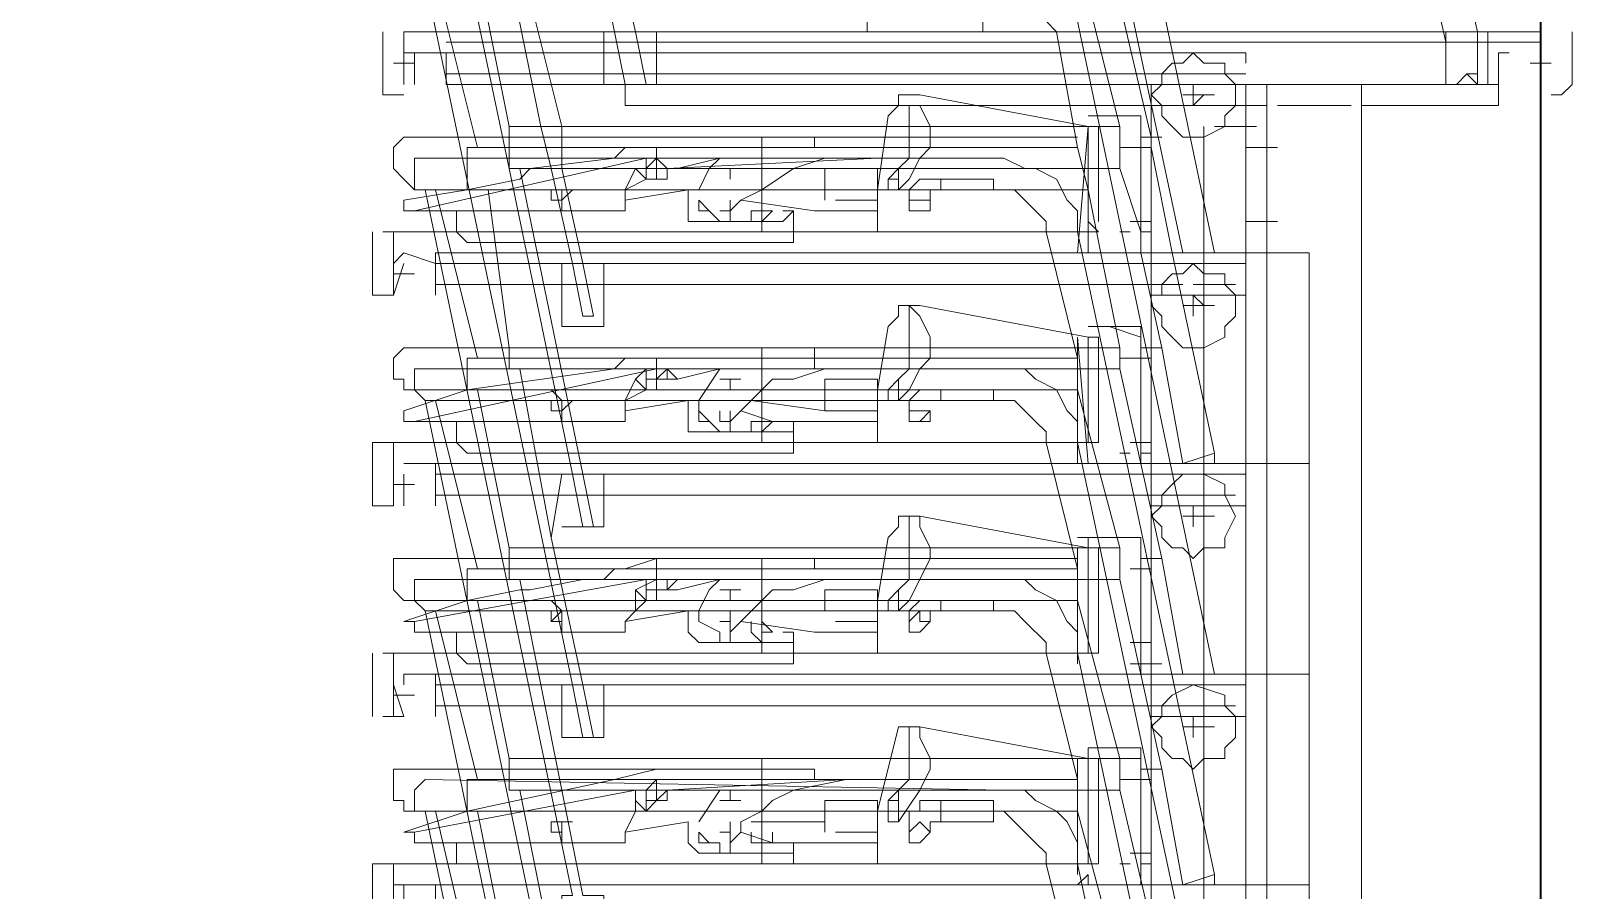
# Model space of a CAD drawing. Header units: millimetres. Extents: x -1.1 to 32, y -0.3 to 34.4.
# Drawn here: x 27.097 to 29.17, y 5.874 to 7.029 of the extents above; entities that cross this region are included whole.
import ezdxf

# ---------------------------------------------------------------- set-up
doc = ezdxf.new("R2010")
doc.units = ezdxf.units.MM
doc.layers.add('PDF_Geometría', color=7, linetype='Continuous')

msp = doc.modelspace()

# ---------------------------------------------------------------- linework, layer by layer
at = {"layer": 'PDF_Geometría', "lineweight": 35}
msp.add_lwpolyline([(18.4115, 13.8648), (29.1278, 13.8648), (29.1278, 11.5574), (29.1278, 11.4441), (29.1278, 10.8212), (29.1278, 10.6372), (29.1278, 9.2357), (29.1278, 9.0942), (29.1278, 7.9192), (29.1278, 7.5794), (29.1278, 2.6247), (20.7756, 2.6247), (13.5842, 2.6247)], dxfattribs=at)
at = {"layer": 'PDF_Geometría', "color": 253, "lineweight": 18, "true_color": 0xacacac}
for points in [[(27.9387, 6.9566), (27.9387, 7.0273), (27.9104, 7.0273), (27.8113, 7.452), (28.9013, 7.452), (29.0004, 7.0132), (29.0004, 6.9566), (29.057, 6.9566), (29.057, 7.0273), (29.0429, 7.0273), (28.8447, 7.9192), (28.8447, 7.9475), (28.8305, 7.9617), (28.8164, 7.99), (28.7881, 8.0041), (28.7739, 8.0183), (28.7173, 8.0183), (27.6839, 8.0183), (27.6697, 8.0041), (27.6697, 7.99), (27.6839, 7.9758), (27.8821, 7.0273), (27.8679, 7.0273), (27.8679, 6.9566)], [(28.5757, 6.8716), (28.5616, 6.8716), (28.5616, 6.8433), (28.5899, 6.7584), (28.5899, 6.8858), (28.604, 6.8858), (28.5474, 7.1264), (28.5049, 7.1264), (28.4908, 7.1689), (27.7405, 7.1689), (27.7405, 7.1264), (27.7546, 7.1264), (27.8113, 6.8999), (27.783, 6.8999), (27.6272, 7.6644)], [(28.6182, 6.8858), (28.604, 6.8858), (28.604, 6.8716), (28.6323, 6.7301), (28.6465, 6.7301), (28.689, 6.7301), (28.6748, 6.7301), (28.6465, 6.7301), (28.4625, 7.5936)], [(28.5049, 7.6078), (28.689, 6.7301)], [(27.6414, 7.0981), (27.698, 6.8716), (27.7405, 6.8716), (27.7405, 6.8999), (27.783, 6.8999), (27.7971, 6.8433), (27.7546, 6.8433), (27.7405, 6.8433), (27.6272, 7.3813)], [(27.7405, 6.8999), (27.698, 7.1123)], [(28.5616, 6.8716), (28.5616, 6.8999), (28.5049, 7.1264), (27.7546, 7.1264)], [(28.5049, 6.8716), (27.7405, 6.8716), (27.7405, 6.8433), (27.8254, 6.4328), (27.8113, 6.4328), (27.7971, 6.3478), (27.8396, 6.1497), (27.8679, 6.1497), (27.8679, 6.0789), (27.8113, 6.0789), (27.8113, 6.1497), (27.8254, 6.1497), (27.6272, 7.0981)], [(28.4625, 7.0415), (28.4766, 7.0273), (28.5049, 6.8716), (28.5191, 6.815), (28.5616, 6.6027), (28.5616, 6.5743), (28.6182, 6.3195), (28.6465, 6.1638), (28.689, 6.1638), (28.5049, 7.0415)], [(27.9104, 7.0273), (27.9245, 6.9566), (27.8962, 6.9566), (27.8821, 7.0273)], [(29.0146, 7.0273), (29.0004, 7.0273), (29.0004, 7.0132), (29.0004, 6.9707)], [(29.0146, 6.9566), (29.0287, 6.9707), (29.0429, 6.9566), (29.0429, 6.9707), (29.0429, 7.0273)], [(29.0287, 6.9707), (29.0429, 6.9707)], [(28.8305, 6.9566), (28.7597, 6.9566)], [(28.5616, 6.8999), (27.8113, 6.8999), (27.8113, 6.8433), (27.7971, 6.8433), (27.8254, 6.7159), (27.8113, 6.7159), (27.8113, 6.631), (27.8679, 6.631), (27.8679, 6.7159), (27.8396, 6.7159), (27.8113, 6.8433), (28.5616, 6.8433)], [(27.7971, 6.3478), (27.7546, 6.5743), (27.7405, 6.5743), (27.7405, 6.6027), (27.7122, 6.815), (27.6839, 6.815), (27.6839, 6.8716), (27.698, 6.8716)], [(27.8113, 6.362), (27.8679, 6.362), (27.8679, 6.4328), (27.8396, 6.4328), (27.7546, 6.8433)], [(27.6272, 6.815), (27.8254, 5.8665), (27.8113, 5.8665), (27.8113, 5.7958), (27.8679, 5.7958), (27.8679, 5.8665), (27.8396, 5.8665), (27.7546, 6.2912), (28.5616, 6.2912)], [(27.6414, 6.815), (27.698, 6.5885), (27.6839, 6.5885), (27.6839, 6.546), (27.698, 6.546), (27.7405, 6.3337), (27.7405, 6.2912), (27.7546, 6.2912)], [(28.5191, 6.815), (27.7122, 6.815)], [(28.5757, 6.7584), (28.5616, 6.7584)], [(28.5899, 6.7584), (28.5899, 6.7301), (28.6182, 6.6027), (28.5899, 6.6027), (28.5899, 6.4611), (28.5899, 6.4469), (28.6465, 6.4469), (28.6748, 6.4469), (28.689, 6.4469), (28.689, 6.4611), (28.6323, 6.7301), (28.5899, 6.7301), (28.5899, 6.7584), (28.604, 6.7584)], [(27.8254, 6.7159), (27.8396, 6.6451), (27.8537, 6.6451), (27.8396, 6.7159)], [(27.7405, 6.6027), (28.5616, 6.6027)], [(28.689, 6.4611), (28.6465, 6.4469), (28.6182, 6.6027)], [(28.689, 5.6117), (28.5049, 6.4753), (28.5049, 6.5036), (28.4908, 6.5177), (28.4766, 6.546), (28.4483, 6.5602), (28.4341, 6.5743), (28.3775, 6.5743), (27.6272, 6.5743), (27.6131, 6.5743), (27.6131, 6.5602), (27.6131, 6.546), (27.6272, 6.5319), (27.8254, 5.5834)], [(27.698, 6.5885), (28.5049, 6.5885)], [(27.7546, 6.5743), (28.5616, 6.5743)], [(28.5757, 6.5885), (28.5616, 6.5885)], [(28.604, 6.5885), (28.604, 6.5885)], [(28.5616, 6.0081), (28.5616, 6.0506), (28.5049, 6.2629), (28.5049, 6.3054), (28.4625, 6.4753), (28.4625, 6.4894), (28.4483, 6.5036), (28.4341, 6.5177), (28.42, 6.5319), (28.4058, 6.5319), (28.3775, 6.5319), (27.6414, 6.5319), (27.6272, 6.5319)], [(27.6414, 6.5319), (27.698, 6.3054)], [(27.698, 6.546), (28.5049, 6.546)], [(28.5757, 6.4611), (28.5616, 6.4611)], [(28.604, 6.4611), (28.5899, 6.4611)], [(27.8396, 6.4328), (27.8537, 6.362), (27.8396, 6.362), (27.8254, 6.4328)], [(27.7405, 6.3337), (28.5616, 6.3337)], [(28.5049, 6.2629), (27.698, 6.2629), (27.6839, 6.2629), (27.6839, 6.3054), (27.698, 6.3054), (28.5049, 6.3054)], [(28.6182, 6.3195), (28.5899, 6.3195), (28.5899, 6.178), (28.6182, 6.178)], [(28.689, 5.3286), (28.5049, 6.1921), (28.5049, 6.2204), (28.4908, 6.2346), (28.4766, 6.2629), (28.4483, 6.2771), (28.4341, 6.2912), (28.4058, 6.2912), (27.6272, 6.2912), (27.6131, 6.2912), (27.6131, 6.2771), (27.6131, 6.2629), (27.6272, 6.2488), (27.8254, 5.3003)], [(27.698, 6.2629), (27.7405, 6.0506), (27.7405, 6.0081), (27.7546, 6.0081)], [(27.6272, 6.2488), (27.6414, 6.2488), (27.698, 6.0223), (27.6839, 6.0223), (27.6839, 5.9798), (27.698, 5.9798), (27.7405, 5.7674), (27.7405, 5.725), (27.7546, 5.725)], [(28.5616, 5.725), (28.5616, 5.7674), (28.5049, 5.9798), (28.5049, 6.0223), (28.4625, 6.1921), (28.4625, 6.2063), (28.4341, 6.2346), (28.42, 6.2488), (28.4058, 6.2488), (28.3775, 6.2488), (27.6414, 6.2488)], [(28.5757, 6.178), (28.5899, 6.178), (28.5899, 6.1638), (28.6465, 6.1638), (28.6748, 6.1638), (28.689, 6.1638)], [(27.8254, 6.1497), (27.8396, 6.0789), (27.8537, 6.0789), (27.8396, 6.1497)], [(27.7405, 6.0506), (28.5616, 6.0506)], [(28.6182, 6.0364), (28.5899, 6.0364), (28.5899, 5.909)], [(28.5049, 5.7391), (28.4625, 5.909), (28.4625, 5.9232), (28.4483, 5.9373), (28.4341, 5.9515), (28.42, 5.9656), (28.4058, 5.9798), (28.3775, 5.9798), (27.6414, 5.9798), (27.6272, 5.9798), (27.6131, 5.9798), (27.6131, 5.9939), (27.6131, 6.0081), (27.6272, 6.0223), (28.4058, 6.0081), (28.4341, 6.0081), (28.4483, 5.9939), (28.4766, 5.9798), (28.4908, 5.9656), (28.5049, 5.9373), (28.5049, 5.909), (28.689, 5.0455)], [(27.698, 6.0223), (28.5049, 6.0223)], [(28.5757, 6.0223), (28.5616, 6.0223)], [(28.604, 6.0223), (28.604, 6.0223)], [(27.8396, 5.5834), (27.7546, 6.0081), (28.5616, 6.0081), (28.6182, 5.7674)], [(27.6272, 5.9798), (27.8254, 5.0313), (27.8113, 5.0313), (27.8113, 4.9464), (27.8679, 4.9464), (27.8679, 5.0313), (27.8396, 5.0313), (27.7546, 5.4418), (28.5616, 5.4418)], [(27.6414, 5.9798), (27.698, 5.7391), (27.6839, 5.7391), (27.6839, 5.6967), (27.698, 5.6967), (27.7405, 5.4843), (27.7405, 5.4418), (27.7546, 5.4418)], [(27.698, 5.9798), (28.5049, 5.9798)], [(28.5757, 5.909), (28.5616, 5.909)], [(28.689, 5.8948), (28.689, 5.8807), (28.6748, 5.8807), (28.6465, 5.8807), (28.5899, 5.8807), (28.5899, 5.909), (28.604, 5.909)]]:
    msp.add_lwpolyline(points, dxfattribs=at)
at = {"layer": 'PDF_Geometría', "lineweight": 18}
for points in [[(28.2926, 7.1972), (28.2643, 7.1972), (28.2643, 7.0415), (28.2218, 7.0415), (28.2218, 7.0557), (28.2218, 7.0273), (28.2218, 7.0415), (28.2076, 7.0415)], [(28.3775, 7.0273), (28.3775, 7.0415), (28.3917, 7.0415)], [(28.7314, 6.999), (27.8537, 6.999), (27.6556, 6.999), (27.7122, 6.999), (27.6556, 6.999)], [(27.8396, 6.999), (27.7263, 6.999), (28.7314, 6.999), (28.7314, 6.9849)], [(27.8679, 6.999), (27.8821, 6.999)], [(27.5848, 6.9849), (27.6131, 6.9849)], [(28.7314, 6.9707), (27.783, 6.9707), (27.6556, 6.9707)], [(29.142, 6.9849), (29.1136, 6.9849)], [(28.6606, 6.9283), (28.6606, 6.9566)], [(28.1793, 6.8008), (28.236, 6.8008), (28.236, 6.815), (28.2501, 6.9141), (28.2643, 6.9283), (28.2643, 6.9424), (28.2784, 6.9424), (28.2926, 6.9424), (28.5191, 6.8999), (28.5191, 6.7725), (28.5191, 6.7584), (28.5191, 6.7725), (28.5332, 6.7584), (28.5191, 6.7584)], [(28.2643, 6.8433), (28.2643, 6.815), (28.2501, 6.815), (28.2501, 6.8292), (28.2643, 6.8433), (28.2784, 6.8575), (28.2784, 6.8858), (28.2784, 6.8999), (28.2784, 6.9283), (28.2926, 6.9283), (28.3067, 6.8999), (28.3067, 6.8716), (28.2926, 6.8575), (28.2784, 6.8292), (28.2643, 6.815)], [(28.689, 6.9424), (28.6465, 6.9424)], [(28.7739, 6.9283), (28.873, 6.9283)], [(28.151, 6.8716), (28.151, 6.8858), (27.5989, 6.8858), (27.5848, 6.8716), (27.5848, 6.8433), (27.5989, 6.8292), (27.6131, 6.815), (27.6839, 6.815), (27.5989, 6.8008), (27.5989, 6.7867), (27.6131, 6.7867), (27.6697, 6.7867), (27.6697, 6.7584), (27.6839, 6.7442), (28.1227, 6.7442), (28.1227, 6.7584), (28.1227, 6.7867), (28.1086, 6.7725), (28.0944, 6.7725), (27.9953, 6.7725), (27.9811, 6.7725), (27.9811, 6.815), (27.8962, 6.8008), (27.8962, 6.7867), (27.8821, 6.7867), (27.8113, 6.7867), (27.8113, 6.8008), (27.8113, 6.815), (27.8113, 6.8008), (27.8254, 6.815)], [(28.5191, 6.8999), (28.5191, 6.8999)], [(28.5332, 6.7725), (28.5332, 6.8999)], [(27.9104, 6.8433), (27.9245, 6.8433), (27.9387, 6.8575), (27.9387, 6.8716), (27.8962, 6.8716), (27.8821, 6.8575), (27.7688, 6.8433), (27.7546, 6.8292), (27.6839, 6.815), (27.698, 6.815)], [(27.9387, 6.8716), (27.9387, 6.8575), (27.9245, 6.8575), (27.9245, 6.8292), (27.9387, 6.8292), (27.9387, 6.8575), (27.9528, 6.8433), (27.9387, 6.8433), (27.9245, 6.8433)], [(28.604, 6.8716), (28.5757, 6.8716)], [(28.7739, 6.8716), (28.7314, 6.8716)], [(27.6131, 6.7867), (27.9245, 6.8575)], [(27.8962, 6.8008), (27.8962, 6.815), (27.9245, 6.8292), (27.9104, 6.8433), (27.8962, 6.815)], [(27.9387, 6.8292), (27.9387, 6.8433), (27.9528, 6.8433), (27.9387, 6.8433), (27.9387, 6.8292), (27.9528, 6.8292), (27.9528, 6.8433), (27.967, 6.8433), (28.0236, 6.8575), (28.0095, 6.8433), (27.9953, 6.815)], [(28.0519, 6.8008), (28.0802, 6.815), (28.1227, 6.8433), (28.1652, 6.8575), (28.236, 6.8575), (27.9528, 6.8433), (27.967, 6.8433), (27.9528, 6.8433)], [(28.0519, 6.8433), (28.0236, 6.8433)], [(28.0378, 6.8433), (28.0378, 6.8292)], [(28.1652, 6.8433), (28.1652, 6.8008)], [(28.1793, 6.8433), (28.236, 6.8433), (28.236, 6.815), (28.236, 6.7584), (28.5191, 6.7584), (28.236, 6.7584)], [(28.3209, 6.8292), (28.3067, 6.8292), (28.2926, 6.8292), (28.2784, 6.815), (28.2784, 6.8008), (28.2784, 6.7867), (28.2926, 6.7867), (28.3067, 6.7867), (28.3067, 6.8008), (28.3067, 6.815), (28.3209, 6.815)], [(27.8113, 6.815), (27.7971, 6.815), (27.8113, 6.815)], [(27.7971, 6.8008), (27.8113, 6.8008), (27.7971, 6.8008), (27.7971, 6.815)], [(28.236, 6.7867), (28.1935, 6.7867), (28.151, 6.7867), (28.0519, 6.8008), (28.0378, 6.7867), (28.0236, 6.7867), (28.0378, 6.7867), (28.0378, 6.7725), (28.0378, 6.7867), (28.0378, 6.7725), (28.0236, 6.7725), (28.0095, 6.7867), (27.9953, 6.8008), (27.9953, 6.7867), (28.0095, 6.7867)], [(28.0378, 6.8008), (28.0378, 6.7867), (28.0378, 6.8008)], [(28.0378, 6.8008), (28.0378, 6.7867), (28.0378, 6.8008)], [(28.0661, 6.815), (28.1652, 6.815)], [(27.6697, 6.7867), (27.8113, 6.7867)], [(28.1227, 6.7867), (28.1086, 6.7867)], [(28.604, 6.7725), (28.5757, 6.7725)], [(28.7739, 6.7725), (28.7314, 6.7725)], [(27.5848, 6.7018), (27.6131, 6.7018)], [(27.6414, 6.7159), (27.8537, 6.7159), (27.8679, 6.7159)], [(28.6323, 6.6876), (27.6414, 6.6876)], [(28.6465, 6.6876), (28.604, 6.6876)], [(28.7173, 6.6876), (28.7031, 6.6876), (28.689, 6.6876), (28.6748, 6.6876), (28.6606, 6.6876), (28.6748, 6.6876), (28.689, 6.6876)], [(28.236, 6.4753), (28.5191, 6.4753), (28.5191, 6.4894), (28.5191, 6.6168), (28.5332, 6.6168), (28.5332, 6.4753), (28.5191, 6.4753), (28.236, 6.4753), (28.236, 6.546), (28.2501, 6.631), (28.2643, 6.6451), (28.2643, 6.6593), (28.2784, 6.6593), (28.2926, 6.6593), (28.5191, 6.6168)], [(28.6606, 6.6734), (28.6606, 6.6593), (28.6465, 6.6593)], [(28.6606, 6.6451), (28.6606, 6.6593), (28.689, 6.6593)], [(28.151, 6.5743), (28.151, 6.5885), (28.151, 6.6027), (27.5989, 6.6027), (27.5848, 6.5885), (27.5848, 6.5602), (27.5989, 6.5602), (27.5989, 6.546), (27.6131, 6.546), (27.6839, 6.546), (27.8821, 6.5743), (27.8962, 6.5885), (27.9387, 6.5885)], [(27.8962, 6.5177), (27.8962, 6.5319), (27.9104, 6.5602), (27.9245, 6.5743), (27.9387, 6.5743), (27.6131, 6.5036)], [(27.8962, 6.5319), (27.9245, 6.546), (27.9387, 6.546), (27.9387, 6.5743)], [(27.9104, 6.5602), (27.9245, 6.546), (27.9245, 6.5743)], [(28.0519, 6.5177), (28.0802, 6.546), (28.0944, 6.5602), (28.1227, 6.5602), (28.1652, 6.5743), (28.236, 6.5743), (27.9528, 6.5743), (27.9528, 6.5602), (27.9387, 6.5602), (27.9528, 6.5602), (27.9387, 6.5602), (27.9245, 6.5602)], [(27.9387, 6.5885), (27.9387, 6.5743), (27.9387, 6.5885)], [(28.0095, 6.5036), (27.9953, 6.5036), (27.9953, 6.5177), (27.9953, 6.5319), (28.0236, 6.5743), (27.967, 6.5602), (27.9528, 6.5602)], [(27.967, 6.5602), (27.9528, 6.5743)], [(28.604, 6.5885), (28.5757, 6.5885)], [(28.0519, 6.5602), (28.0236, 6.5602)], [(28.0378, 6.5602), (28.0378, 6.546)], [(28.2643, 6.5602), (28.2643, 6.5319)], [(27.7971, 6.5177), (27.8113, 6.5177), (27.8113, 6.5036), (27.6697, 6.5036), (27.6131, 6.5036), (27.5989, 6.5036), (27.5989, 6.5177), (27.6839, 6.546), (27.698, 6.546)], [(28.236, 6.5036), (28.1935, 6.5036), (28.0944, 6.5036), (28.0519, 6.5177), (28.0378, 6.5036), (28.0378, 6.4894), (28.0236, 6.4894), (27.9953, 6.5177), (27.9953, 6.5319), (27.9811, 6.5319), (27.9811, 6.4894), (27.9953, 6.4894), (28.0944, 6.4894), (28.1086, 6.4894), (28.1227, 6.4894), (28.1227, 6.5036), (28.1227, 6.4753), (28.1227, 6.4611), (27.6839, 6.4611), (27.6697, 6.4753), (27.6697, 6.5036)], [(27.8254, 6.5319), (27.8113, 6.5177), (27.8113, 6.5319), (27.7971, 6.546)], [(27.8113, 6.5036), (27.8821, 6.5036), (27.8962, 6.5036), (27.8962, 6.5177), (27.9811, 6.5319)], [(28.0661, 6.5319), (28.1652, 6.5177)], [(28.3067, 6.5319), (28.3209, 6.5319), (28.3209, 6.546), (28.3067, 6.546), (28.2926, 6.546), (28.2784, 6.5319), (28.2784, 6.5177), (28.2784, 6.5036), (28.2926, 6.5036), (28.3067, 6.5177), (28.2926, 6.5177)], [(28.3209, 6.5319), (28.3775, 6.5319), (28.3917, 6.5319), (28.3917, 6.546), (28.3775, 6.546), (28.3209, 6.546)], [(28.0378, 6.5177), (28.0378, 6.5036), (28.0236, 6.5036), (28.0236, 6.5177), (28.0236, 6.5036), (28.0378, 6.5036), (28.0378, 6.5177), (28.0378, 6.5036), (28.0378, 6.4894)], [(28.1227, 6.5036), (28.1086, 6.5036)], [(28.5191, 6.4753), (28.5191, 6.4894)], [(28.604, 6.4753), (28.5757, 6.4753)], [(28.7314, 6.4469), (27.7122, 6.4469), (27.6414, 6.4469)], [(27.8679, 6.4328), (27.8537, 6.4328), (27.6414, 6.4328), (27.7405, 6.4328), (28.7314, 6.4328)], [(27.5848, 6.4186), (27.6131, 6.4186)], [(28.6323, 6.4045), (27.6839, 6.4045), (27.6414, 6.4045)], [(28.7173, 6.4045), (28.7031, 6.4045), (28.689, 6.4045), (28.6748, 6.4045), (28.6606, 6.4045), (28.604, 6.4045)], [(28.6606, 6.3903), (28.6606, 6.3762), (28.6465, 6.3762)], [(28.689, 6.4045), (28.6748, 6.4045), (28.6606, 6.4045)], [(28.1793, 6.2346), (28.236, 6.2346), (28.236, 6.2488), (28.236, 6.2629), (28.2501, 6.3478), (28.2643, 6.362), (28.2643, 6.3762), (28.2784, 6.3762), (28.2926, 6.3762), (28.5191, 6.3337), (28.5191, 6.2063), (28.5191, 6.1921), (28.236, 6.1921), (28.5191, 6.1921), (28.5332, 6.1921), (28.5332, 6.2063), (28.5332, 6.3337), (28.5191, 6.3337)], [(28.6606, 6.362), (28.6606, 6.3762), (28.689, 6.3762)], [(28.151, 6.3054), (28.151, 6.3195), (27.5989, 6.3195), (27.5848, 6.3195), (27.5848, 6.2771), (27.5989, 6.2629), (27.6131, 6.2629), (27.6839, 6.2629), (27.7546, 6.2771), (27.7688, 6.2771), (27.8396, 6.2912), (27.8679, 6.2912), (27.8821, 6.3054), (27.8962, 6.3054), (27.9387, 6.3195), (27.9387, 6.3054), (27.9387, 6.2912), (27.9104, 6.2771)], [(27.9387, 6.2912), (27.9387, 6.2629), (27.9245, 6.2629), (27.9245, 6.2912), (27.9387, 6.2912), (27.9387, 6.3054)], [(28.604, 6.3054), (28.5757, 6.3054)], [(27.6131, 6.2346), (27.9245, 6.2912)], [(27.9245, 6.2771), (27.9387, 6.2771), (27.9387, 6.2912), (27.9387, 6.2771), (27.9528, 6.2771), (27.9387, 6.2771), (27.9528, 6.2771), (27.967, 6.2912)], [(27.9953, 6.2488), (28.0095, 6.2771), (28.0236, 6.2912), (27.967, 6.2771), (27.9528, 6.2771), (27.9528, 6.2912), (27.9387, 6.2912), (27.9387, 6.2771), (27.9528, 6.2771), (27.967, 6.2771)], [(28.236, 6.2204), (28.1935, 6.2204), (28.151, 6.2204), (28.0519, 6.2346), (28.0802, 6.2629), (28.0944, 6.2771), (28.1227, 6.2771), (28.1652, 6.2912), (28.236, 6.2912), (27.9528, 6.2912)], [(27.7971, 6.2346), (27.8113, 6.2346), (27.8113, 6.2204), (27.6697, 6.2204), (27.6131, 6.2204), (27.6131, 6.2346), (27.5989, 6.2346), (27.6839, 6.2629), (27.698, 6.2629)], [(27.8254, 6.2488), (27.8113, 6.2488), (27.7971, 6.2629)], [(27.8962, 6.2346), (27.9104, 6.2488), (27.9245, 6.2629), (27.9104, 6.2771), (27.9104, 6.2488)], [(28.0378, 6.2629), (28.0378, 6.2771), (28.0519, 6.2771), (28.0236, 6.2771)], [(28.0661, 6.2488), (28.1652, 6.2488), (28.1652, 6.2771), (28.236, 6.2771), (28.236, 6.2629), (28.236, 6.1921)], [(28.2643, 6.2771), (28.2501, 6.2629), (28.2501, 6.2488), (28.2643, 6.2488)], [(28.3209, 6.2488), (28.3067, 6.2488), (28.3067, 6.2346), (28.2926, 6.2204), (28.3067, 6.2346), (28.2926, 6.2346), (28.2926, 6.2488), (28.2784, 6.2346), (28.2784, 6.2488), (28.2926, 6.2629), (28.3067, 6.2629), (28.3209, 6.2629)], [(27.6697, 6.2204), (27.6697, 6.1921), (27.6839, 6.178), (28.1227, 6.178), (28.1227, 6.1921), (28.1227, 6.2204), (28.1227, 6.2063), (28.1086, 6.2063), (28.0944, 6.2063), (27.9953, 6.2063), (27.9811, 6.2204), (27.9811, 6.2488), (27.9953, 6.2488), (27.9953, 6.2346), (28.0236, 6.2204), (28.0236, 6.2063), (28.0378, 6.2063), (28.0378, 6.2204), (28.0519, 6.2346)], [(27.8113, 6.2204), (27.8821, 6.2204), (27.8962, 6.2204), (27.8962, 6.2346), (27.9811, 6.2488)], [(27.8113, 6.2488), (27.8113, 6.2346), (27.8113, 6.2488)], [(28.0378, 6.2488), (28.0378, 6.2346), (28.0236, 6.2346)], [(28.0378, 6.2346), (28.0378, 6.2063)], [(28.0802, 6.2204), (28.0802, 6.2346), (28.0944, 6.2204), (28.0802, 6.2204), (28.0802, 6.2063), (28.0661, 6.2204), (28.0661, 6.2346)], [(28.1227, 6.2204), (28.1086, 6.2204)], [(28.5191, 6.2063), (28.5191, 6.1921)], [(28.604, 6.2063), (28.5757, 6.2063)], [(28.7314, 6.1638), (27.7122, 6.1638), (27.6414, 6.1638)], [(27.8679, 6.1497), (27.8537, 6.1497), (27.6414, 6.1497), (27.7405, 6.1497), (28.7314, 6.1497)], [(27.5848, 6.1355), (27.6131, 6.1355)], [(28.6323, 6.1213), (27.6839, 6.1213), (27.6414, 6.1213)], [(28.7173, 6.1213), (28.7031, 6.1213), (28.689, 6.1213), (28.6748, 6.1213), (28.6606, 6.1213), (28.604, 6.1213)], [(28.689, 6.1213), (28.6748, 6.1213), (28.6606, 6.1213)], [(28.6606, 6.1072), (28.6606, 6.093), (28.6465, 6.093)], [(28.236, 5.909), (28.5191, 5.909), (28.5191, 5.9232), (28.5191, 6.0506), (28.5332, 6.0506), (28.5332, 5.9232), (28.5332, 5.909), (28.5191, 5.909), (28.236, 5.909), (28.236, 5.9798), (28.2643, 6.093), (28.2784, 6.093), (28.2926, 6.093), (28.5191, 6.0506)], [(28.2643, 6.0081), (28.2643, 5.9656), (28.2501, 5.9656), (28.2501, 5.9798), (28.2501, 5.9939), (28.2643, 6.0081), (28.2784, 6.0223), (28.2784, 6.0364), (28.2784, 6.0506), (28.2784, 6.0789), (28.2784, 6.093), (28.2926, 6.093), (28.2926, 6.0789), (28.3067, 6.0506), (28.3067, 6.0364), (28.2926, 6.0081), (28.2643, 5.9656)], [(28.6606, 6.0789), (28.6606, 6.093), (28.689, 6.093)], [(28.151, 6.0223), (28.151, 6.0364), (27.5989, 6.0364), (27.5848, 6.0364), (27.5848, 5.9939), (27.5989, 5.9939), (27.5989, 5.9798), (27.6131, 5.9798), (27.6839, 5.9798), (27.8821, 6.0223), (27.9387, 6.0364)], [(27.9387, 6.0223), (27.9387, 6.0081), (27.9387, 6.0223), (27.9245, 6.0081), (27.9104, 6.0081), (27.6131, 5.9515)], [(27.9953, 5.9656), (28.0236, 6.0081), (27.9528, 6.0081), (28.1935, 6.0223)], [(28.236, 5.9373), (28.1935, 5.9373), (28.0944, 5.9373), (28.0519, 5.9515), (28.0519, 5.9656), (28.0802, 5.9798), (28.0944, 5.9939), (28.1227, 6.0081), (28.1935, 6.0223), (28.2218, 6.0223), (28.236, 6.0223)], [(28.604, 6.0223), (28.5757, 6.0223)], [(27.8962, 5.9515), (27.9104, 5.9798), (27.9245, 5.9798), (27.9387, 5.9939), (27.9387, 6.0081)], [(27.9104, 5.9798), (27.9104, 5.9939), (27.9104, 6.0081), (27.9245, 6.0081), (27.9387, 6.0081), (27.9387, 5.9939), (27.9245, 5.9939)], [(27.9245, 6.0081), (27.9245, 5.9798), (27.9104, 5.9939), (27.9104, 6.0081)], [(27.967, 6.0081), (27.9528, 6.0081), (27.9528, 5.9939), (27.9387, 5.9939)], [(28.0519, 5.9939), (28.0236, 5.9939)], [(28.0378, 6.0081), (28.0378, 5.9939)], [(28.1652, 5.9656), (28.1652, 5.9939), (28.1793, 5.9939), (28.236, 5.9939), (28.236, 5.9798), (28.236, 5.9656), (28.236, 5.9515), (28.1793, 5.9515)], [(28.3209, 5.9939), (28.3067, 5.9939), (28.2926, 5.9939), (28.2926, 5.9798), (28.2784, 5.9798), (28.2784, 5.9656), (28.2784, 5.9515), (28.2784, 5.9373), (28.2926, 5.9373), (28.3067, 5.9515), (28.3067, 5.9656), (28.3209, 5.9656)], [(27.698, 5.9798), (27.6839, 5.9798), (27.5989, 5.9515), (27.6131, 5.9515), (27.6131, 5.9373), (27.6697, 5.9373), (27.8113, 5.9373), (27.8113, 5.9515), (27.8113, 5.9656), (27.7971, 5.9656), (27.8113, 5.9656), (27.8113, 5.9515), (27.7971, 5.9515), (27.7971, 5.9656), (27.7971, 5.9515)], [(27.8113, 5.9373), (27.8821, 5.9373), (27.8962, 5.9373), (27.8962, 5.9515), (27.9811, 5.9656), (27.9811, 5.9373), (27.9953, 5.9232), (28.0944, 5.9232), (28.1086, 5.9232), (28.1227, 5.9232), (28.1227, 5.9373), (28.1227, 5.909), (27.6839, 5.909), (27.6697, 5.909), (27.6697, 5.9373)], [(27.8254, 5.9656), (27.8113, 5.9656)], [(28.0519, 5.9515), (28.0378, 5.9373), (28.0378, 5.9232), (28.0378, 5.9373), (28.0378, 5.9515), (28.0378, 5.9656), (28.0378, 5.9515), (28.0236, 5.9515), (28.0378, 5.9515), (28.0378, 5.9373), (28.0378, 5.9232), (28.0236, 5.9232), (28.0236, 5.9373), (28.0095, 5.9373), (27.9953, 5.9515), (27.9953, 5.9373), (28.0095, 5.9373)], [(28.0661, 5.9656), (28.1652, 5.9656), (28.1652, 5.9515)], [(28.0944, 5.9515), (28.0944, 5.9373), (28.0802, 5.9373), (28.0661, 5.9373), (28.0661, 5.9515), (28.0661, 5.9373)], [(28.1227, 5.9373), (28.1086, 5.9373)], [(28.5191, 5.9232), (28.5191, 5.909)], [(28.604, 5.9232), (28.5757, 5.9232)]]:
    msp.add_lwpolyline(points, dxfattribs=at)
at = {"layer": 'PDF_Geometría', "color": 80, "lineweight": 18, "true_color": 0x49fd1f}
for points in [[(27.5989, 6.9424), (27.5706, 6.9424), (27.5706, 6.9566), (27.5706, 7.0273)], [(29.1278, 6.999), (29.1278, 6.9566), (29.1278, 6.999), (29.1278, 7.0273), (27.5989, 7.0273), (27.5989, 6.999), (27.5989, 6.9566)], [(29.0853, 7.0132), (29.1278, 7.0132), (27.6556, 7.0132)], [(29.142, 6.9424), (29.1561, 6.9424), (29.1703, 6.9566), (29.1703, 7.0273)], [(27.6131, 6.999), (27.5989, 6.999)], [(27.6556, 6.999), (27.6556, 6.9566), (27.6556, 6.999), (27.6414, 6.999), (27.6131, 6.999), (27.6131, 6.9566)], [(27.6556, 6.999), (27.6556, 6.999)], [(27.6556, 6.9566), (29.0712, 6.9566), (29.0712, 6.999), (29.0853, 6.999), (29.0712, 6.999), (29.0712, 6.9283), (28.8871, 6.9283)], [(29.0712, 6.999), (29.0712, 6.999)], [(28.7597, 6.9283), (27.8962, 6.9283), (27.8962, 6.9566)], [(28.7314, 4.7057), (28.7314, 4.9888), (28.7314, 5.5409), (28.7314, 6.9566), (28.604, 6.9566), (28.604, 5.5409), (28.604, 4.9888), (28.604, 4.7057)], [(28.7597, 3.2335), (28.7597, 6.9566)], [(28.8871, 3.2335), (28.8871, 6.9566)], [(28.5899, 6.7725), (28.5899, 6.7301), (28.5191, 6.7301), (28.5191, 6.8999), (28.5049, 6.7301), (28.5191, 6.7301), (28.5899, 6.7301), (28.5899, 6.7725), (28.5899, 6.8575), (28.5899, 6.8999), (28.5899, 6.9141), (28.5191, 6.9141)], [(28.7597, 6.8999), (28.7597, 6.9141), (28.7597, 6.7301), (28.7597, 6.8575), (28.7597, 6.8999), (28.7597, 6.8575)], [(28.5049, 6.8999), (28.5191, 6.8999), (28.5049, 6.8999)], [(28.5899, 6.8999), (28.5899, 6.8999)], [(28.5899, 6.8999), (28.5899, 6.8575)], [(28.6748, 6.8999), (28.6748, 6.8999)], [(28.7456, 6.8999), (28.689, 6.8999)], [(28.7597, 6.8999), (28.7597, 6.8999)], [(28.7597, 6.7301), (28.7597, 6.7725), (28.7597, 6.7301)], [(27.5565, 6.7584), (27.5565, 6.6734), (27.5848, 6.6734), (27.5989, 6.7159)], [(28.5049, 6.7584), (27.5848, 6.7584), (27.5706, 6.7584)], [(27.5848, 6.7584), (27.5848, 6.6734)], [(28.604, 6.7301), (27.6414, 6.7301), (27.6414, 6.7159), (27.6414, 6.7301), (27.6414, 6.7159), (27.6414, 6.6734), (27.6414, 6.7159), (27.5989, 6.7301), (27.5848, 6.7159)], [(28.6748, 3.2335), (28.6748, 6.7301)], [(28.7314, 3.6298), (28.8164, 3.6298), (28.8164, 3.2335), (28.8164, 3.913), (28.8164, 4.1961), (28.8164, 4.4792), (28.8164, 4.7623), (28.8164, 5.0313), (28.8164, 6.7301), (28.7314, 6.7301)], [(28.7456, 6.7301), (28.7597, 6.7301)], [(28.7314, 6.6734), (28.7173, 6.6734), (28.7031, 6.6876), (28.7031, 6.7018), (28.6748, 6.7018), (28.6606, 6.7159), (28.6465, 6.7018), (28.6323, 6.7018), (28.6182, 6.6876), (28.6182, 6.6734), (28.604, 6.6734), (28.7173, 6.6734), (28.7173, 6.6593), (28.7173, 6.6451), (28.7031, 6.631), (28.7031, 6.6168), (28.6748, 6.6027), (28.6606, 6.6027), (28.6465, 6.6027), (28.6323, 6.6168), (28.6182, 6.631), (28.6182, 6.6451), (28.604, 6.6593), (28.604, 6.6734)], [(28.604, 6.6876), (27.6414, 6.6876)], [(28.5899, 6.631), (28.5899, 6.4894), (28.5899, 6.4469), (28.5191, 6.4469)], [(28.5191, 6.631), (28.5474, 6.631), (28.5899, 6.6168), (28.5899, 6.631), (28.5474, 6.631)], [(28.5899, 6.6168), (28.5899, 6.5743)], [(28.5049, 6.4753), (27.5848, 6.4753), (27.5565, 6.4753), (27.5565, 6.3903), (27.5706, 6.3903), (27.5848, 6.3903), (27.5848, 6.4753)], [(28.604, 6.4469), (27.6414, 6.4469), (27.6414, 6.4328), (27.6414, 6.4469), (27.5989, 6.4469), (27.6414, 6.4469), (27.6414, 6.4328), (27.6414, 6.3903), (27.6414, 6.4045), (28.604, 6.4045)], [(27.5989, 6.4328), (27.5989, 6.3903)], [(27.6414, 6.4328), (27.6414, 6.4045)], [(28.7314, 6.4469), (28.8164, 6.4469)], [(28.7314, 6.3903), (28.604, 6.3903)], [(28.6606, 6.3762), (28.6748, 6.3762), (28.6606, 6.3762)], [(28.5191, 6.3337), (28.5191, 6.3478), (28.5049, 6.3478)], [(28.5899, 6.3478), (28.5191, 6.3478), (28.5899, 6.3478), (28.5899, 6.1638)], [(28.5049, 6.3337), (28.5049, 6.178)], [(28.5899, 6.2912), (28.5899, 6.3337), (28.5899, 6.2912)], [(27.5565, 6.1921), (27.5565, 6.1072)], [(27.5706, 6.1072), (27.5848, 6.1072), (27.5989, 6.1072), (27.5848, 6.1497), (27.5848, 6.1921), (27.5706, 6.1921)], [(28.5049, 6.1921), (27.5848, 6.1921)], [(28.604, 6.1638), (27.6414, 6.1638), (27.6414, 6.1497), (27.6414, 6.1072), (27.6414, 6.1497)], [(28.5191, 6.1638), (28.5899, 6.1638), (28.5191, 6.1638)], [(28.7314, 6.1638), (28.8164, 6.1638)], [(27.5848, 6.1497), (27.5848, 6.1072)], [(28.604, 6.1213), (27.6414, 6.1213)], [(28.7314, 6.1072), (28.604, 6.1072)], [(28.5899, 6.0647), (28.5899, 5.8807), (27.6414, 5.8807), (27.6414, 5.8241), (27.6414, 5.8807), (27.5989, 5.8807), (27.5989, 5.8241)], [(28.5049, 6.0506), (28.5049, 5.8948)], [(28.5049, 5.909), (27.5848, 5.909), (27.5565, 5.909), (27.5565, 5.8241), (27.5848, 5.8241), (27.5848, 5.8807)], [(27.5989, 5.8807), (27.5848, 5.8807), (27.5848, 5.909)], [(28.7314, 5.8807), (28.8164, 5.8807)]]:
    msp.add_lwpolyline(points, dxfattribs=at)
for points in [[(28.6606, 6.999), (28.6748, 6.9849), (28.7031, 6.9849), (28.7031, 6.9707), (28.7173, 6.9566), (28.7173, 6.9424), (28.7173, 6.9283), (28.7031, 6.9141), (28.7031, 6.8999), (28.6748, 6.8858), (28.6606, 6.8858), (28.6465, 6.8858), (28.6323, 6.8999), (28.6182, 6.9141), (28.6182, 6.9283), (28.604, 6.9424), (28.6182, 6.9566), (28.6182, 6.9707), (28.6323, 6.9849), (28.6465, 6.9849)], [(28.6606, 6.9424), (28.6748, 6.9424), (28.6606, 6.9283)], [(28.7597, 6.7301), (28.7456, 6.7301), (28.689, 6.7301), (28.6748, 6.7301), (28.6748, 6.8999), (28.6748, 6.7301), (28.689, 6.7301), (28.7456, 6.7301)], [(28.6606, 6.6593), (28.6606, 6.6734), (28.6748, 6.6593)], [(28.5049, 6.4469), (28.5049, 6.6168), (28.5191, 6.4469)], [(28.7173, 6.3762), (28.7031, 6.3478), (28.7031, 6.3337), (28.6748, 6.3337), (28.6606, 6.3195), (28.6465, 6.3337), (28.6323, 6.3337), (28.6182, 6.3478), (28.6182, 6.362), (28.604, 6.3762), (28.6182, 6.3903), (28.6182, 6.4045), (28.6323, 6.4186), (28.6465, 6.4328), (28.6606, 6.4328), (28.6748, 6.4328), (28.7031, 6.4186), (28.7031, 6.4045)], [(27.6414, 6.1497), (27.6414, 6.1638), (27.5989, 6.1638), (27.5989, 6.1497), (27.5989, 6.1638), (27.6414, 6.1638)], [(28.6606, 6.1497), (28.7031, 6.1355), (28.7031, 6.1213), (28.7173, 6.1072), (28.7173, 6.093), (28.7173, 6.0789), (28.7031, 6.0647), (28.7031, 6.0506), (28.6748, 6.0506), (28.6606, 6.0364), (28.6465, 6.0506), (28.6323, 6.0506), (28.6182, 6.0647), (28.6182, 6.0789), (28.604, 6.093), (28.6182, 6.1072), (28.6182, 6.1213), (28.6323, 6.1355)], [(28.6606, 6.093), (28.6606, 6.1072), (28.6748, 6.1072), (28.6748, 6.093)], [(28.5191, 6.0506), (28.5899, 6.0506), (28.5899, 6.0081), (28.5899, 6.0506), (28.5899, 6.0647), (28.5191, 6.0647)], [(28.5899, 5.8807), (28.5191, 5.8807), (28.5049, 5.8807), (28.5191, 5.8948), (28.5191, 5.8807), (28.5899, 5.8807), (28.5899, 5.8948), (28.5899, 5.9373), (28.5899, 5.8948)]]:
    msp.add_lwpolyline(points, close=True, dxfattribs=at)
at = {"layer": 'PDF_Geometría', "color": 2, "lineweight": 18, "true_color": 0xfffd1d}
for points in [[(28.5049, 6.8858), (28.0802, 6.8858), (28.0802, 6.7584)], [(28.5049, 6.6027), (28.0802, 6.6027), (28.0802, 6.4753)], [(28.5049, 6.3195), (28.0802, 6.3195), (28.0802, 6.1921)], [(28.5049, 6.0506), (28.0802, 6.0506), (28.0802, 5.909)]]:
    msp.add_lwpolyline(points, dxfattribs=at)
at = {"layer": 'PDF_Geometría', "color": 253, "lineweight": 18, "true_color": 0xacacac}
msp.add_lwpolyline([(28.3775, 6.815), (27.6414, 6.815), (27.6272, 6.815), (27.6131, 6.815), (27.6131, 6.8292), (27.6131, 6.8433), (27.6131, 6.8575), (27.6272, 6.8575), (28.4058, 6.8575), (28.4341, 6.8433), (28.4483, 6.8433), (28.4766, 6.8292), (28.4908, 6.8008), (28.5049, 6.7867), (28.5049, 6.7584), (28.689, 5.8948), (28.6465, 5.8807), (28.6182, 6.0364), (28.5616, 6.2912), (28.5616, 6.3337), (28.5049, 6.546), (28.5049, 6.5885), (28.4625, 6.7584), (28.4625, 6.7725), (28.4341, 6.8008), (28.42, 6.815), (28.4058, 6.815)], close=True, dxfattribs=at)
at = {"layer": 'PDF_Geometría', "lineweight": 18}
for points in [[(28.2501, 6.8292), (28.2643, 6.8292), (28.2643, 6.815), (28.2501, 6.815)], [(28.3917, 6.8292), (28.3917, 6.815), (28.3775, 6.815), (28.3209, 6.815), (28.3209, 6.8292), (28.3775, 6.8292)], [(28.2926, 6.8008), (28.3067, 6.8008), (28.3067, 6.7867), (28.2926, 6.7867), (28.2784, 6.7867), (28.2784, 6.8008)], [(28.0661, 6.7867), (28.0661, 6.7725), (28.0802, 6.7725), (28.0944, 6.7867), (28.0802, 6.7867)], [(27.6414, 6.7159), (27.7688, 6.7159), (28.7314, 6.7159), (27.7122, 6.7159)], [(28.2926, 6.6451), (28.3067, 6.6168), (28.3067, 6.5885), (28.2926, 6.5743), (28.2784, 6.546), (28.2643, 6.5319), (28.2501, 6.5319), (28.2501, 6.546), (28.2643, 6.5602), (28.2784, 6.5743), (28.2784, 6.6027), (28.2784, 6.6168), (28.2784, 6.631), (28.2784, 6.6451), (28.2784, 6.6593)], [(27.9387, 6.5743), (27.9528, 6.5743), (27.9387, 6.5602), (27.9387, 6.5743), (27.9387, 6.5602)], [(28.236, 6.5602), (28.236, 6.5177), (28.1652, 6.5177), (28.1652, 6.5602), (28.1793, 6.5602)], [(27.8113, 6.5177), (27.8113, 6.5319), (27.7971, 6.5319), (27.7971, 6.5177)], [(28.2643, 6.5319), (28.2501, 6.5319), (28.2501, 6.546), (28.2643, 6.546)], [(28.3067, 6.5036), (28.2926, 6.5036), (28.2784, 6.5036), (28.2784, 6.5177), (28.2926, 6.5177), (28.3067, 6.5177)], [(28.0661, 6.5036), (28.0661, 6.4894), (28.0802, 6.4894), (28.0944, 6.5036), (28.0802, 6.5036)], [(28.2926, 6.362), (28.3067, 6.3337), (28.3067, 6.3195), (28.2926, 6.2912), (28.2784, 6.2629), (28.2643, 6.2488), (28.2643, 6.2771), (28.2784, 6.2912), (28.2784, 6.3195), (28.2784, 6.3337), (28.2784, 6.362), (28.2784, 6.3762), (28.2926, 6.3762)], [(28.2643, 6.2629), (28.2643, 6.2488), (28.2501, 6.2488), (28.2501, 6.2629)], [(28.3917, 6.2629), (28.3917, 6.2488), (28.3775, 6.2488), (28.3209, 6.2488), (28.3209, 6.2629), (28.3775, 6.2629)], [(27.7971, 6.2488), (27.8113, 6.2488), (27.7971, 6.2346)], [(28.2784, 6.2346), (28.2784, 6.2204), (28.2926, 6.2204), (28.2784, 6.2204)], [(27.9387, 6.0081), (27.9528, 6.0081), (27.9387, 6.0081), (27.9528, 6.0081), (27.9387, 5.9939)], [(28.2501, 5.9939), (28.2643, 5.9939), (28.2643, 5.9798), (28.2643, 5.9656), (28.2501, 5.9656), (28.2501, 5.9798)], [(28.3775, 5.9656), (28.3209, 5.9656), (28.3209, 5.9939), (28.3775, 5.9939), (28.3917, 5.9939), (28.3917, 5.9798), (28.3917, 5.9656)], [(28.2926, 5.9373), (28.2784, 5.9373), (28.2784, 5.9515), (28.2926, 5.9656), (28.3067, 5.9515)], [(27.6414, 5.8807), (27.7405, 5.8807), (28.7314, 5.8807), (27.7122, 5.8807)]]:
    msp.add_lwpolyline(points, close=True, dxfattribs=at)

doc.saveas('drawing.dxf')
